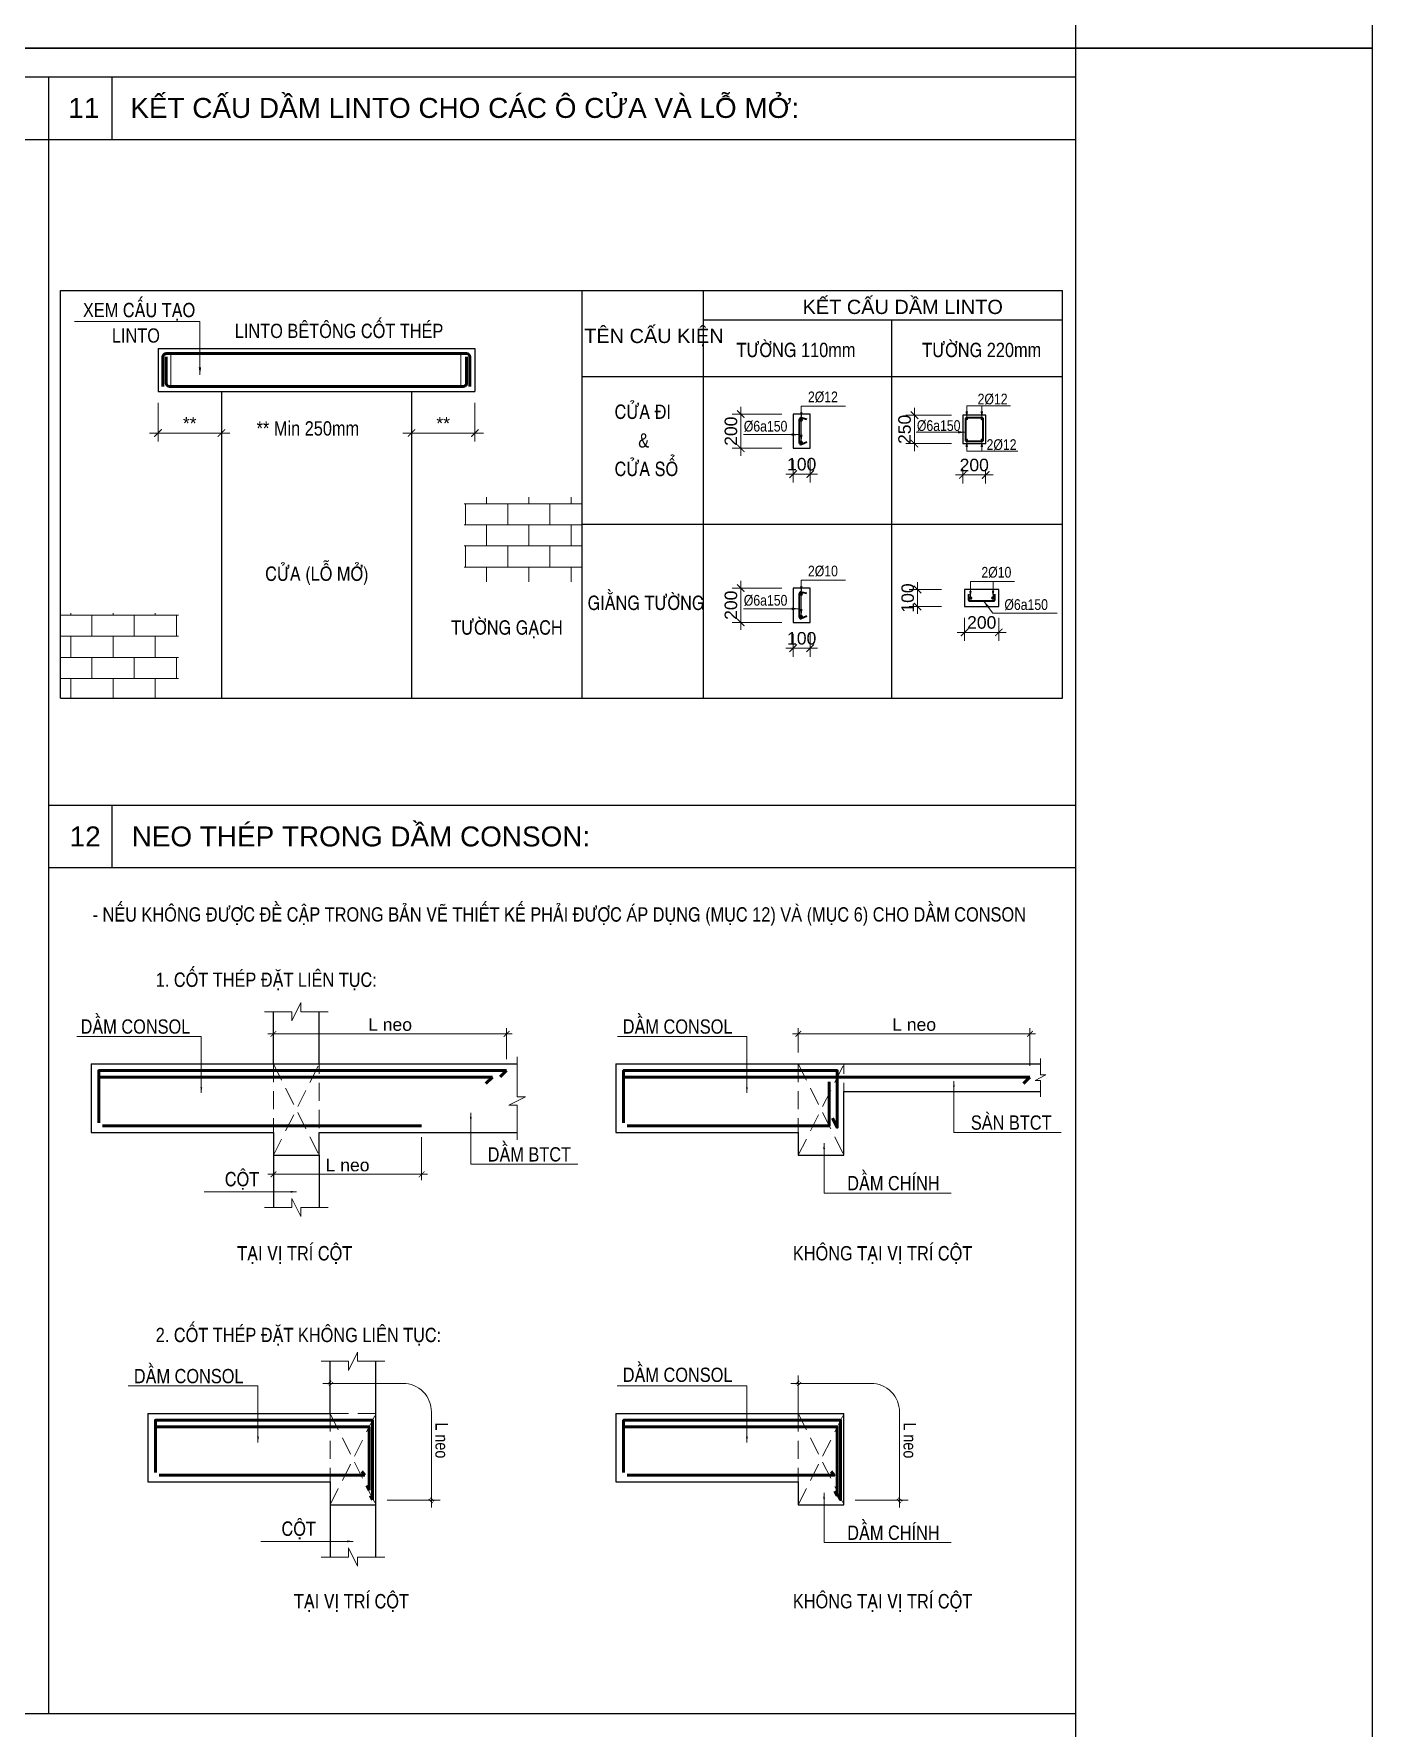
# Model space of a CAD drawing. Header units: millimetres. Extents: x 0 to 84000, y -29700 to 363007.
# Drawn here: x 18533 to 42000, y 267550 to 297250 of the extents above; entities that cross this region are included whole.
import ezdxf

# ---------------------------------------------------------------- set-up
doc = ezdxf.new("R2010")
doc.units = ezdxf.units.MM
doc.linetypes.add('DASHED', pattern=[19.05, 12.7, -6.35])
for name, color, linetype, lineweight in [('S-Blur line', 252, 'Continuous', 9), ('S-Border', 7, 'Continuous', 25), ('S-Dashed', 2, 'DASHED', 9), ('S-Dims', 9, 'Continuous', 13), ('S-Hatch', 251, 'Continuous', 9), ('S-Note', 9, 'Continuous', 13), ('S-Rebar', 1, 'Continuous', 35), ('S-Steel', 6, 'Continuous', 50), ('S-Text', 3, 'Continuous', 25)]:
    doc.layers.add(name, color=color, linetype=linetype, lineweight=lineweight)
doc.styles.add('B-Helve Condense', font='VNI-HelveB.TTF')
doc.styles.add('R-Arial', font='arial.ttf')
doc.styles.add('R-Helve Condense', font='VHELVCN.TTF')
doc.styles.add('VNI-HELVE-CONDENSEN', font='VHELVCN.TTF')
doc.dimstyles.new('SC-25-100', dxfattribs={"dimtxt": 220, "dimasz": 100, "dimexe": 100, "dimexo": 200, "dimgap": 50, "dimtad": 1, "dimdec": 0, "dimlfac": 0.25, "dimzin": 0, "dimdsep": 46, "dimtxsty": 'R-Arial', "dimblk": 'ARCHTICK', "dimcen": 0.5, "dimdle": 100, "dimclrd": 256, "dimclre": 256, "dimclrt": 4, "dimadec": 0, "dimazin": 0, "dimtfac": 1, "dimtdec": 0, "dimtix": 1, "dimtmove": 0, "dimatfit": 3, "dimfxl": 1, "dimtolj": 1, "dimtzin": 0, "dimlwd": -1, "dimlwe": -1, "dimarcsym": 0})
doc.dimstyles.new('SC-DIM', dxfattribs={"dimscale": 0, "dimtxt": 2.2, "dimasz": 1.3, "dimexe": 1.5, "dimexo": 2, "dimgap": 0.6, "dimtad": 1, "dimdec": 0, "dimzin": 0, "dimdsep": 46, "dimtxsty": 'R-Arial', "dimblk": 'ARCHTICK', "dimcen": 0.5, "dimdle": 1.5, "dimclrd": 256, "dimclre": 256, "dimclrt": 3, "dimadec": 0, "dimazin": 0, "dimtfac": 1, "dimtdec": 0, "dimtix": 1, "dimtmove": 0, "dimatfit": 3, "dimfxl": 1, "dimtolj": 1, "dimtzin": 0, "dimlwd": -1, "dimlwe": -1, "dimarcsym": 0})

# ---------------------------------------------------------------- blocks, each defined once
blk = doc.blocks.new('*X522')
at = {"color": 0}
for p, q in [((29008, 24400), (31241, 24400)), ((29200, 24400), (29200, 24434)), ((29600, 24000), (29600, 24400)), ((30000, 24400), (30000, 24434)), ((30400, 24000), (30400, 24400)), ((30800, 24400), (30800, 24434)), ((31200, 24000), (31200, 24400)), ((29008, 24000), (31241, 24000)), ((29200, 23600), (29200, 24000)), ((30000, 23600), (30000, 24000)), ((30800, 23600), (30800, 24000)), ((29008, 23600), (31241, 23600)), ((29600, 23200), (29600, 23600)), ((30400, 23200), (30400, 23600)), ((31200, 23200), (31200, 23600)), ((29008, 23200), (31241, 23200)), ((29200, 22829), (29200, 23200)), ((30000, 22829), (30000, 23200)), ((30800, 22829), (30800, 23200))]:
    blk.add_line(p, q, dxfattribs=at)
blk = doc.blocks.new('_ArchTick')
at = {"color": 0, "linetype": 'ByBlock', "const_width": 0.15}
blk.add_lwpolyline([(-0.5, -0.5), (0.5, 0.5)], dxfattribs=at)
blk = doc.blocks.new('*D579')
at = {"layer": 'Defpoints', "color": 0, "transparency": 16777216}
for p in [(25155, 290981), (26266, 290981), (26266, 290253)]:
    blk.add_point(p, dxfattribs=at)
at = {"layer": 'S-Dims', "transparency": 16777216}
for p, q in [((25155, 290781), (25155, 290103)), ((26266, 290781), (26266, 290103)), ((25005, 290253), (26416, 290253))]:
    blk.add_line(p, q, dxfattribs=at)
at = {"layer": 'S-Dims', "transparency": 16777216, "xscale": 130.0000008572267, "yscale": 130.0000008572267, "zscale": 130.0000008572267, "rotation": 180}
blk.add_blockref('_ArchTick', (25155, 290253), dxfattribs=at)
at = {"layer": 'S-Dims', "transparency": 16777216, "xscale": 130.0000008572267, "yscale": 130.0000008572267, "zscale": 130.0000008572267}
blk.add_blockref('_ArchTick', (26266, 290253), dxfattribs=at)
at = {"layer": 'S-Dims', "color": 3, "transparency": 16777216, "insert": (25710, 290423), "char_height": 220, "attachment_point": 5, "style": 'R-Arial'}
blk.add_mtext('\\A1;**', dxfattribs=at)
blk = doc.blocks.new('*X523')
at = {"color": 0}
for p, q in [((36800, 25600), (36800, 25727)), ((37600, 25600), (37600, 25727)), ((38400, 25600), (38400, 25727)), ((36375, 25600), (38609, 25600)), ((36400, 25200), (36400, 25600)), ((37200, 25200), (37200, 25600)), ((38000, 25200), (38000, 25600)), ((36375, 25200), (38609, 25200)), ((36800, 24800), (36800, 25200)), ((37600, 24800), (37600, 25200)), ((38400, 24800), (38400, 25200)), ((36375, 24800), (38609, 24800)), ((36400, 24400), (36400, 24800)), ((37200, 24400), (37200, 24800)), ((38000, 24400), (38000, 24800)), ((36375, 24400), (38609, 24400)), ((36800, 24121), (36800, 24400)), ((37600, 24121), (37600, 24400)), ((38400, 24121), (38400, 24400))]:
    blk.add_line(p, q, dxfattribs=at)
blk = doc.blocks.new('*D580')
at = {"layer": 'Defpoints', "color": 0, "transparency": 16777216}
for p in [(20710, 290981), (21822, 290981), (20710, 290253)]:
    blk.add_point(p, dxfattribs=at)
at = {"layer": 'S-Dims', "transparency": 16777216}
for p, q in [((20710, 290781), (20710, 290103)), ((21822, 290781), (21822, 290103)), ((21972, 290253), (20560, 290253))]:
    blk.add_line(p, q, dxfattribs=at)
at = {"layer": 'S-Dims', "transparency": 16777216, "xscale": 130.0000008572267, "yscale": 130.0000008572267, "zscale": 130.0000008572267, "rotation": 180}
blk.add_blockref('_ArchTick', (20710, 290253), dxfattribs=at)
at = {"layer": 'S-Dims', "transparency": 16777216, "xscale": 130.0000008572267, "yscale": 130.0000008572267, "zscale": 130.0000008572267}
blk.add_blockref('_ArchTick', (21822, 290253), dxfattribs=at)
at = {"layer": 'S-Dims', "color": 3, "transparency": 16777216, "insert": (21266, 290423), "char_height": 220, "attachment_point": 5, "style": 'R-Arial'}
blk.add_mtext('\\A1;**', dxfattribs=at)
blk = doc.blocks.new('*D581')
at = {"layer": 'Defpoints', "color": 0, "transparency": 16777216}
for p in [(31847, 289985), (32147, 289985), (32147, 289533)]:
    blk.add_point(p, dxfattribs=at)
at = {"layer": 'S-Dims', "transparency": 16777216}
for p, q in [((31847, 289785), (31847, 289383)), ((32147, 289785), (32147, 289383)), ((31847, 289533), (31717, 289533)), ((31847, 289533), (32147, 289533)), ((32147, 289533), (32277, 289533))]:
    blk.add_line(p, q, dxfattribs=at)
at = {"layer": 'S-Dims', "transparency": 16777216, "xscale": 130.0000008572267, "yscale": 130.0000008572267, "zscale": 130.0000008572267}
blk.add_blockref('_ArchTick', (31847, 289533), dxfattribs=at)
at = {"layer": 'S-Dims', "transparency": 16777216, "xscale": 130.0000008572267, "yscale": 130.0000008572267, "zscale": 130.0000008572267, "rotation": 180}
blk.add_blockref('_ArchTick', (32147, 289533), dxfattribs=at)
at = {"layer": 'S-Dims', "color": 3, "transparency": 16777216, "insert": (31997, 289705), "char_height": 220, "attachment_point": 5, "style": 'R-Arial'}
blk.add_mtext('\\A1;100', dxfattribs=at)
blk = doc.blocks.new('*D582')
at = {"layer": 'Defpoints', "color": 0, "transparency": 16777216}
for p in [(30929, 290585), (31847, 290585), (31847, 289985)]:
    blk.add_point(p, dxfattribs=at)
at = {"layer": 'S-Dims', "transparency": 16777216}
for p, q in [((31647, 290585), (30779, 290585)), ((30929, 290585), (30929, 290715)), ((30929, 289985), (30929, 290585)), ((31647, 289985), (30779, 289985)), ((30929, 289985), (30929, 289855))]:
    blk.add_line(p, q, dxfattribs=at)
at = {"layer": 'S-Dims', "transparency": 16777216, "xscale": 130.0000008572267, "yscale": 130.0000008572267, "zscale": 130.0000008572267}
for p, rotation in [((30929, 290585), 270), ((30929, 289985), 90)]:
    blk.add_blockref('_ArchTick', p, dxfattribs=dict(at, rotation=rotation))
at = {"layer": 'S-Dims', "color": 3, "transparency": 16777216, "insert": (30757, 290285), "char_height": 220, "attachment_point": 5, "rotation": 90, "style": 'R-Arial'}
blk.add_mtext('\\A1;200', dxfattribs=at)
blk = doc.blocks.new('*D583')
at = {"layer": 'Defpoints', "color": 0, "transparency": 16777216}
for p in [(34854, 287211), (35454, 287211), (35454, 286759)]:
    blk.add_point(p, dxfattribs=at)
at = {"layer": 'S-Dims', "transparency": 16777216}
for p, q in [((34854, 287011), (34854, 286609)), ((35454, 287011), (35454, 286609)), ((34854, 286759), (34724, 286759)), ((34854, 286759), (35454, 286759)), ((35454, 286759), (35584, 286759))]:
    blk.add_line(p, q, dxfattribs=at)
at = {"layer": 'S-Dims', "transparency": 16777216, "xscale": 130.0000008572267, "yscale": 130.0000008572267, "zscale": 130.0000008572267}
blk.add_blockref('_ArchTick', (34854, 286759), dxfattribs=at)
at = {"layer": 'S-Dims', "transparency": 16777216, "xscale": 130.0000008572267, "yscale": 130.0000008572267, "zscale": 130.0000008572267, "rotation": 180}
blk.add_blockref('_ArchTick', (35454, 286759), dxfattribs=at)
at = {"layer": 'S-Dims', "color": 3, "transparency": 16777216, "insert": (35154, 286931), "char_height": 220, "attachment_point": 5, "style": 'R-Arial'}
blk.add_mtext('\\A1;200', dxfattribs=at)
blk = doc.blocks.new('*D584')
at = {"layer": 'Defpoints', "color": 0, "transparency": 16777216}
for p in [(34029, 287511), (34649, 287511), (34649, 287211)]:
    blk.add_point(p, dxfattribs=at)
at = {"layer": 'S-Dims', "transparency": 16777216}
for p, q in [((34449, 287511), (33879, 287511)), ((34029, 287511), (34029, 287641)), ((34029, 287211), (34029, 287511)), ((34449, 287211), (33879, 287211)), ((34029, 287211), (34029, 287081))]:
    blk.add_line(p, q, dxfattribs=at)
at = {"layer": 'S-Dims', "transparency": 16777216, "xscale": 130.0000008572267, "yscale": 130.0000008572267, "zscale": 130.0000008572267}
for p, rotation in [((34029, 287511), 270), ((34029, 287211), 90)]:
    blk.add_blockref('_ArchTick', p, dxfattribs=dict(at, rotation=rotation))
at = {"layer": 'S-Dims', "color": 3, "transparency": 16777216, "insert": (33857, 287361), "char_height": 220, "attachment_point": 5, "rotation": 90, "style": 'R-Arial'}
blk.add_mtext('\\A1;100', dxfattribs=at)
blk = doc.blocks.new('*D585')
at = {"layer": 'Defpoints', "color": 0, "transparency": 16777216}
for p in [(31847, 286934), (32147, 286934), (32147, 286481)]:
    blk.add_point(p, dxfattribs=at)
at = {"layer": 'S-Dims', "transparency": 16777216}
for p, q in [((31847, 286734), (31847, 286331)), ((32147, 286734), (32147, 286331)), ((31847, 286481), (31717, 286481)), ((31847, 286481), (32147, 286481)), ((32147, 286481), (32277, 286481))]:
    blk.add_line(p, q, dxfattribs=at)
at = {"layer": 'S-Dims', "transparency": 16777216, "xscale": 130.0000008572267, "yscale": 130.0000008572267, "zscale": 130.0000008572267}
blk.add_blockref('_ArchTick', (31847, 286481), dxfattribs=at)
at = {"layer": 'S-Dims', "transparency": 16777216, "xscale": 130.0000008572267, "yscale": 130.0000008572267, "zscale": 130.0000008572267, "rotation": 180}
blk.add_blockref('_ArchTick', (32147, 286481), dxfattribs=at)
at = {"layer": 'S-Dims', "color": 3, "transparency": 16777216, "insert": (31997, 286653), "char_height": 220, "attachment_point": 5, "style": 'R-Arial'}
blk.add_mtext('\\A1;100', dxfattribs=at)
blk = doc.blocks.new('*D586')
at = {"layer": 'Defpoints', "color": 0, "transparency": 16777216}
for p in [(30929, 287534), (31847, 287534), (31847, 286934)]:
    blk.add_point(p, dxfattribs=at)
at = {"layer": 'S-Dims', "transparency": 16777216}
for p, q in [((31647, 287534), (30779, 287534)), ((30929, 287534), (30929, 287664)), ((30929, 286934), (30929, 287534)), ((31647, 286934), (30779, 286934)), ((30929, 286934), (30929, 286804))]:
    blk.add_line(p, q, dxfattribs=at)
at = {"layer": 'S-Dims', "transparency": 16777216, "xscale": 130.0000008572267, "yscale": 130.0000008572267, "zscale": 130.0000008572267}
for p, rotation in [((30929, 287534), 270), ((30929, 286934), 90)]:
    blk.add_blockref('_ArchTick', p, dxfattribs=dict(at, rotation=rotation))
at = {"layer": 'S-Dims', "color": 3, "transparency": 16777216, "insert": (30757, 287234), "char_height": 220, "attachment_point": 5, "rotation": 90, "style": 'R-Arial'}
blk.add_mtext('\\A1;200', dxfattribs=at)
blk = doc.blocks.new('*D591')
at = {"layer": 'Defpoints', "color": 0, "transparency": 16777216}
for p in [(34823, 289820), (35223, 289820), (35223, 289518)]:
    blk.add_point(p, dxfattribs=at)
at = {"layer": 'S-Dims', "transparency": 16777216}
for p, q in [((34823, 289620), (34823, 289368)), ((35223, 289620), (35223, 289368)), ((34823, 289518), (34693, 289518)), ((34823, 289518), (35223, 289518)), ((35223, 289518), (35353, 289518))]:
    blk.add_line(p, q, dxfattribs=at)
at = {"layer": 'S-Dims', "transparency": 16777216, "xscale": 130.0000008572267, "yscale": 130.0000008572267, "zscale": 130.0000008572267}
blk.add_blockref('_ArchTick', (34823, 289518), dxfattribs=at)
at = {"layer": 'S-Dims', "transparency": 16777216, "xscale": 130.0000008572267, "yscale": 130.0000008572267, "zscale": 130.0000008572267, "rotation": 180}
blk.add_blockref('_ArchTick', (35223, 289518), dxfattribs=at)
at = {"layer": 'S-Dims', "color": 3, "transparency": 16777216, "insert": (35023, 289691), "char_height": 220, "attachment_point": 5, "style": 'R-Arial'}
blk.add_mtext('\\A1;200', dxfattribs=at)
blk = doc.blocks.new('*D592')
at = {"layer": 'Defpoints', "color": 0, "transparency": 16777216}
for p in [(33975, 290567), (34823, 290567), (34823, 290067)]:
    blk.add_point(p, dxfattribs=at)
at = {"layer": 'S-Dims', "transparency": 16777216}
for p, q in [((34623, 290567), (33825, 290567)), ((33975, 290567), (33975, 290697)), ((33975, 290067), (33975, 290567)), ((34623, 290067), (33825, 290067)), ((33975, 290067), (33975, 289937))]:
    blk.add_line(p, q, dxfattribs=at)
at = {"layer": 'S-Dims', "transparency": 16777216, "xscale": 130.0000008572267, "yscale": 130.0000008572267, "zscale": 130.0000008572267}
for p, rotation in [((33975, 290567), 270), ((33975, 290067), 90)]:
    blk.add_blockref('_ArchTick', p, dxfattribs=dict(at, rotation=rotation))
at = {"layer": 'S-Dims', "color": 3, "transparency": 16777216, "insert": (33802, 290317), "char_height": 220, "attachment_point": 5, "rotation": 90, "style": 'R-Arial'}
blk.add_mtext('\\A1;250', dxfattribs=at)
blk = doc.blocks.new('*D593')
at = {"layer": 'Defpoints', "color": 0, "ltscale": 100, "transparency": 16777216}
for p in [(36000, 279720), (31937, 279193), (36000, 278959)]:
    blk.add_point(p, dxfattribs=at)
at = {"layer": 'S-Dims', "ltscale": 100, "transparency": 16777216}
for p, q in [((31937, 279393), (31937, 279820)), ((36000, 279159), (36000, 279820)), ((31837, 279720), (36100, 279720))]:
    blk.add_line(p, q, dxfattribs=at)
at = {"layer": 'S-Dims', "ltscale": 100, "transparency": 16777216, "xscale": 100, "yscale": 100, "zscale": 100, "rotation": 180}
blk.add_blockref('_ArchTick', (31937, 279720), dxfattribs=at)
at = {"layer": 'S-Dims', "ltscale": 100, "transparency": 16777216, "xscale": 100, "yscale": 100, "zscale": 100}
blk.add_blockref('_ArchTick', (36000, 279720), dxfattribs=at)
at = {"layer": 'S-Dims', "color": 4, "ltscale": 100, "transparency": 16777216, "insert": (33969, 279882), "char_height": 220, "attachment_point": 5, "style": 'R-Arial'}
blk.add_mtext('\\A1;L neo', dxfattribs=at)
blk = doc.blocks.new('*D594')
at = {"layer": 'Defpoints', "color": 0, "ltscale": 100, "transparency": 16777216}
for p in [(26822, 279720), (22735, 279193), (26822, 279076)]:
    blk.add_point(p, dxfattribs=at)
at = {"layer": 'S-Dims', "ltscale": 100, "transparency": 16777216}
for p, q in [((22735, 279393), (22735, 279820)), ((26822, 279276), (26822, 279820)), ((22635, 279720), (26922, 279720))]:
    blk.add_line(p, q, dxfattribs=at)
at = {"layer": 'S-Dims', "ltscale": 100, "transparency": 16777216, "xscale": 100, "yscale": 100, "zscale": 100, "rotation": 180}
blk.add_blockref('_ArchTick', (22735, 279720), dxfattribs=at)
at = {"layer": 'S-Dims', "ltscale": 100, "transparency": 16777216, "xscale": 100, "yscale": 100, "zscale": 100}
blk.add_blockref('_ArchTick', (26822, 279720), dxfattribs=at)
at = {"layer": 'S-Dims', "color": 4, "ltscale": 100, "transparency": 16777216, "insert": (24779, 279882), "char_height": 220, "attachment_point": 5, "style": 'R-Arial'}
blk.add_mtext('\\A1;L neo', dxfattribs=at)
blk = doc.blocks.new('*D595')
at = {"layer": 'Defpoints', "color": 0, "ltscale": 100, "transparency": 16777216}
for p in [(22735, 277993), (25333, 278110), (25333, 277258)]:
    blk.add_point(p, dxfattribs=at)
at = {"layer": 'S-Dims', "ltscale": 100, "transparency": 16777216}
for p, q in [((22735, 277793), (22735, 277158)), ((25333, 277910), (25333, 277158)), ((22635, 277258), (25433, 277258))]:
    blk.add_line(p, q, dxfattribs=at)
at = {"layer": 'S-Dims', "ltscale": 100, "transparency": 16777216, "xscale": 100, "yscale": 100, "zscale": 100, "rotation": 180}
blk.add_blockref('_ArchTick', (22735, 277258), dxfattribs=at)
at = {"layer": 'S-Dims', "ltscale": 100, "transparency": 16777216, "xscale": 100, "yscale": 100, "zscale": 100}
blk.add_blockref('_ArchTick', (25333, 277258), dxfattribs=at)
at = {"layer": 'S-Dims', "color": 4, "ltscale": 100, "transparency": 16777216, "insert": (24034, 277419), "char_height": 220, "attachment_point": 5, "style": 'R-Arial'}
blk.add_mtext('\\A1;L neo', dxfattribs=at)
blk = doc.blocks.new('TICK ST')
at = {"layer": 'S-Dims', "ltscale": 1000}
for p, q in [((1, 0), (-1, 0)), ((-0.34, -0.12), (0.12, 0.34)), ((-0.12, -0.34), (0.34, 0.12))]:
    blk.add_line(p, q, dxfattribs=at)

msp = doc.modelspace()

# ---------------------------------------------------------------- linework, layer by layer
at = {"layer": 'Defpoints'}
msp.add_lwpolyline([(36800, 356400), (36800, 237600)], dxfattribs=at)
for points in [[(42000, 326700), (42000, 297000), (0, 297000), (0, 326700)], [(42000, 297000), (42000, 267300), (0, 267300), (0, 297000)]]:
    msp.add_lwpolyline(points, close=True, dxfattribs=at)
at = {"layer": 'S-Blur line'}
for p, q in [((20936.4, 291067.4), (20936.4, 291646.1)), ((26018.1, 291067.4), (26018.1, 291646.1))]:
    msp.add_line(p, q, dxfattribs=at)
at = {"layer": 'S-Blur line', "ltscale": 100}
for points in [[(22574.9, 280109.4), (23054.9, 280109.4), (23054.9, 279949.4), (23214.9, 280269.4), (23214.9, 280109.4), (23694.9, 280109.4)], [(27007.5, 279315.7), (27007.5, 278614.9), (27152.6, 278614.9), (26862.4, 278469.8), (27007.5, 278469.8), (27007.5, 277861.4)], [(36185, 278616.6), (36185, 278904.6), (36089, 278904.6), (36281, 279000.6), (36185, 279000.6), (36185, 279288.6)], [(22574.9, 276675.9), (23054.9, 276675.9), (23054.9, 276835.9), (23214.9, 276515.9), (23214.9, 276675.9), (23694.9, 276675.9)], [(23569.3, 273981.5), (24049.3, 273981.5), (24049.3, 273821.5), (24209.3, 274141.5), (24209.3, 273981.5), (24689.3, 273981.5)], [(23569.3, 270548), (24049.3, 270548), (24049.3, 270708), (24209.3, 270388), (24209.3, 270548), (24689.3, 270548)]]:
    msp.add_lwpolyline(points, dxfattribs=at)
at = {"layer": 'S-Border', "linetype": 'ByBlock', "ltscale": 0.2}
for p, q in [((19898, 296500), (19898, 295400)), ((19898, 283729.3), (19898, 282629.3))]:
    msp.add_line(p, q, dxfattribs=at)
at = {"layer": 'S-Border'}
for p, q in [((19002.7, 285605.9), (19002.7, 292752.8)), ((19002.7, 292752.8), (28146.8, 292752.8)), ((28146.8, 292752.8), (36568.2, 292752.8)), ((28146.8, 285605.9), (28146.8, 292752.8)), ((30277.1, 285605.9), (30277.1, 292752.8)), ((36568.2, 285605.9), (36568.2, 292752.8)), ((30277.1, 292237.7), (36568.2, 292237.7)), ((33575.9, 285605.9), (33575.9, 292237.7)), ((20710.5, 291732.9), (26266, 291732.9)), ((20710.5, 291732.9), (20710.5, 290980.6)), ((26266, 291732.9), (26266, 290980.6)), ((28146.8, 291243.3), (36568.2, 291243.3)), ((20710.5, 290980.6), (26266, 290980.6)), ((21821.6, 290980.6), (21821.6, 285605.9)), ((25154.9, 290980.6), (25154.9, 285605.9)), ((28146.8, 288657.9), (36568.2, 288657.9)), ((19002.7, 285605.9), (28146.8, 285605.9))]:
    msp.add_line(p, q, dxfattribs=at)
at = {"layer": 'S-Border', "ltscale": 300}
msp.add_line((36800, 282629.3), (18798, 282629.3), dxfattribs=at)
msp.add_lwpolyline([(1000, 296500), (36800, 296500), (36800, 267800), (1000, 267800)], close=True, dxfattribs=at)
at = {"layer": 'S-Border', "ltscale": 200}
msp.add_lwpolyline([(18798, 267800), (18798, 296500)], dxfattribs=at)
at = {"layer": 'S-Border', "ltscale": 300}
for points in [[(1000, 295400), (36800, 295400)], [(18798, 283729.3), (36800, 283729.3)]]:
    msp.add_lwpolyline(points, dxfattribs=at)
at = {"layer": 'S-Border'}
for points in [[(31847.5, 289985.5), (32147.5, 289985.5), (32147.5, 290585.5), (31847.5, 290585.5)], [(34823.4, 290067), (35223.4, 290067), (35223.4, 290567), (34823.4, 290567)], [(31847.5, 286933.6), (32147.5, 286933.6), (32147.5, 287533.6), (31847.5, 287533.6)], [(34854, 287211.2), (35454, 287211.2), (35454, 287511.2), (34854, 287511.2)]]:
    msp.add_lwpolyline(points, close=True, dxfattribs=at)
msp.add_lwpolyline([(28146.8, 285605.9), (36568.2, 285605.9)], dxfattribs=at)
at = {"layer": 'S-Border', "ltscale": 100}
for points in [[(22734.9, 279192.6), (22734.9, 280109.4)], [(23534.9, 279192.6), (23534.9, 280109.4)], [(19534.9, 279192.6), (27007.5, 279192.6)], [(19534.9, 279192.6), (19534.9, 277992.6), (22734.9, 277992.6), (22734.9, 277592.6), (23534.9, 277592.6), (23534.9, 277992.6)], [(28737.5, 279192.6), (36185, 279192.6)], [(28737.5, 279192.6), (28737.5, 277992.6), (31937.5, 277992.6), (31937.5, 277592.6), (32737.5, 277592.6), (32737.5, 278712.6), (36185, 278712.6)], [(23534.9, 277992.6), (27007.5, 277992.6)], [(22734.9, 277592.6), (22734.9, 276675.9)], [(23534.9, 277592.6), (23534.9, 276675.9)], [(23729.3, 273064.7), (23729.3, 273981.5)], [(24529.3, 270548), (24529.3, 273981.5)], [(20529.3, 273064.7), (23729.3, 273064.7)], [(20529.3, 273064.7), (20529.3, 271864.7), (23729.3, 271864.7), (23729.3, 271464.7), (24529.3, 271464.7), (24529.3, 271864.7)], [(28737.5, 273064.7), (32737.5, 273064.7)], [(28737.5, 273064.7), (28737.5, 271864.7), (31937.5, 271864.7), (31937.5, 271464.7), (32737.5, 271464.7), (32737.5, 273064.7)], [(23729.3, 271464.7), (23729.3, 270548)]]:
    msp.add_lwpolyline(points, dxfattribs=at)
at = {"layer": 'S-Dashed', "ltscale": 25}
for points in [[(22734.9, 277592.6), (23534.9, 277592.6), (23534.9, 279192.6), (22734.9, 279192.6)], [(31937.5, 277592.6), (32737.5, 277592.6), (32737.5, 279192.6), (31937.5, 279192.6)], [(23729.3, 271464.7), (24529.3, 271464.7), (24529.3, 273064.7), (23729.3, 273064.7)], [(31937.5, 271464.7), (32737.5, 271464.7), (32737.5, 273064.7), (31937.5, 273064.7)]]:
    msp.add_lwpolyline(points, close=True, dxfattribs=at)
for points in [[(22734.9, 277592.6), (23534.9, 279192.6)], [(22734.9, 279192.6), (23534.9, 277592.6)], [(31937.5, 277592.6), (32737.5, 279192.6)], [(31937.5, 279192.6), (32737.5, 277592.6)], [(23729.3, 271464.7), (24529.3, 273064.7)], [(23729.3, 273064.7), (24529.3, 271464.7)], [(31937.5, 271464.7), (32737.5, 273064.7)], [(31937.5, 273064.7), (32737.5, 271464.7)]]:
    msp.add_lwpolyline(points, dxfattribs=at)
at = {"layer": 'S-Dims', "ltscale": 100}
for p, q in [((23729.3, 273264.7), (23729.3, 273742.4)), ((24729.3, 271545.5), (25655, 271545.5)), ((32937.5, 271545.5), (33863.1, 271545.5))]:
    msp.add_line(p, q, dxfattribs=at)
for points in [[(23729.3, 273592.4), (25005, 273592.4, -0.4142136), (25505, 273092.4), (25505, 271545.5)], [(31937.5, 273592.4), (33213.1, 273592.4, -0.4142136), (33713.1, 273092.4), (33713.1, 271545.5)]]:
    msp.add_lwpolyline(points, format="xyb", dxfattribs=at)
msp.add_lwpolyline([(31937.5, 273064.7), (31937.5, 273730.8)], dxfattribs=at)
at = {"layer": 'S-Rebar'}
for points in [[(32088.7, 290489.8), (31983.7, 290518, 0.4142136), (31953.7, 290488), (31953.7, 290083, 0.4142136), (31983.7, 290053), (32088.7, 290099.6)], [(32088.7, 287437.8), (31983.7, 287466.1, 0.4142136), (31953.7, 287436.1), (31953.7, 287031.1, 0.4142136), (31983.7, 287001.1), (32088.7, 287047.7)], [(34921.5, 287429.5), (34921.5, 287339.2, 0.4142136), (34951.5, 287309.2), (35356.5, 287309.2, 0.4142136), (35386.5, 287339.2), (35386.5, 287429.5)]]:
    msp.add_lwpolyline(points, format="xyb", dxfattribs=at)
msp.add_lwpolyline([(34888.4, 290112), (35158.4, 290112, 0.4142136), (35178.4, 290132), (35178.4, 290502, 0.4142136), (35158.4, 290522), (34888.4, 290522, 0.4142136), (34868.4, 290502), (34868.4, 290132, 0.4142136)], format="xyb", close=True, dxfattribs=at)
at = {"layer": 'S-Steel'}
for p, q in [((20797.3, 291588.2), (20797.3, 291067.4)), ((20855.2, 291646.1), (26121.4, 291646.1)), ((20855.2, 291588.2), (20855.2, 291125.3)), ((26121.4, 291588.2), (26121.4, 291125.3)), ((26179.2, 291588.2), (26179.2, 291067.4)), ((20913, 291067.4), (26063.5, 291067.4))]:
    msp.add_line(p, q, dxfattribs=at)
at = {"layer": 'S-Steel', "ltscale": 250, "const_width": 30}
for points in [[(31972.9, 290480.7, 1), (32002.9, 290480.7, 1)], [(31972.9, 290090.3, -1), (32002.9, 290090.3, -1)], [(31972.9, 287428.8, 1), (32002.9, 287428.8, 1)], [(34944.4, 287360.3, 1), (34974.4, 287360.3, 1)], [(35363.6, 287360.3, -1), (35333.6, 287360.3, -1)], [(31972.9, 287038.3, -1), (32002.9, 287038.3, -1)]]:
    msp.add_lwpolyline(points, format="xyb", close=True, dxfattribs=at)
at = {"layer": 'S-Steel', "ltscale": 100, "const_width": 20}
for points in [[(34882.6, 290497.9, 1), (34902.6, 290497.9, 1)], [(35164.2, 290497.9, -1), (35144.2, 290497.9, -1)], [(34882.6, 290136, 1), (34902.6, 290136, 1)], [(35164.2, 290136, -1), (35144.2, 290136, -1)]]:
    msp.add_lwpolyline(points, format="xyb", close=True, dxfattribs=at)
at = {"layer": 'S-Steel', "ltscale": 100}
for points in [[(19670.6, 278161.2), (19670.6, 279075.6), (26822.4, 279075.6)], [(19670.6, 278958.6), (26576.1, 278958.6)], [(26576.1, 278958.6), (26460.6, 278848.8)], [(26822.4, 279075.6), (26706.9, 278965.8)], [(28873.2, 278161.2), (28873.2, 279075.6), (32620.5, 279075.6), (32620.5, 278080), (32540, 278240)], [(28873.2, 278958.6), (36000.5, 278958.6)], [(36000.5, 278958.6), (35885, 278848.8)], [(28938.7, 278109.6), (32476.8, 278109.6), (32476.8, 278876.8)], [(19736.1, 278109.6), (25332.9, 278109.6)], [(20665.1, 272033.3), (20665.1, 272947.7), (24470.8, 272947.7), (24470.8, 271549.2)], [(28873.2, 272033.3), (28873.2, 272947.7), (32679, 272947.7), (32679, 271552.5), (32640, 271627.3)], [(20665.1, 272830.7), (24412.3, 272830.7), (24412.3, 271719.3)], [(28873.2, 272830.7), (32621.8, 272830.7), (32621.8, 271629.8), (32581, 271701.3)], [(20730.5, 271981.7), (24337.6, 271981.7)], [(24337.6, 271981.7), (24285.2, 272046.5)], [(24371.7, 271801.1), (24412.3, 271719.3)], [(28938.7, 271981.7), (32565.2, 271981.7), (32515.1, 272048.1)], [(24436.7, 271625.1), (24470.8, 271549.2)]]:
    msp.add_lwpolyline(points, dxfattribs=at)
at = {"layer": 'S-Steel'}
for centre, start, end in [((20855.2, 291588.2), 90, 180), ((26121.4, 291588.2), 0, 90), ((20913, 291125.3), 180, 270), ((26063.5, 291125.3), 270, 0)]:
    msp.add_arc(centre, 57.9, start, end, dxfattribs=at)

# ---------------------------------------------------------------- block references
at = {"layer": 'S-Dims', "ltscale": 100, "xscale": 130, "yscale": 130, "zscale": 130}
for p, rotation in [((23729.3, 273592.4), 180), ((31937.5, 273592.4), 180), ((25505, 271545.5), 270), ((33713.1, 271545.5), 270)]:
    msp.add_blockref('TICK ST', p, dxfattribs=dict(at, rotation=rotation))
at = {"layer": 'S-Hatch', "xscale": 0.9259259255486539, "yscale": 0.9259259255486539, "zscale": 0.9259259255486539}
for name, p in [('*X523', (-7602.2, 265310.1)), ('*X522', (-7856.2, 264468.3))]:
    msp.add_blockref(name, p, dxfattribs=at)

# ---------------------------------------------------------------- texts
at = {"layer": 'S-Dims', "color": 3, "ltscale": 100, "char_height": 220, "attachment_point": 5, "rotation": 270, "style": 'R-Helve Condense'}
for insert in [(25683.4, 272594.4), (33891.5, 272594.4)]:
    msp.add_mtext('\\A1;L neo', dxfattribs=dict(at, insert=insert))
at = {"layer": 'S-Text'}
for s, height, style, p in [('11    KEÁT CAÁU DAÀM LINTO CHO CAÙC OÂ CÖÛA VAØ LOÃ MÔÛ:', 350, 'B-Helve Condense', (19137.5, 295777)), ('XEM CAÁU TAÏO', 250, 'VNI-HELVE-CONDENSEN', (19393.4, 292284.4)), ('KEÁT CAÁU DAÀM LINTO', 250, 'B-Helve Condense', (32012.8, 292339.2)), ('LINTO BEÂTOÂNG COÁT THEÙP', 250, 'VNI-HELVE-CONDENSEN', (22056.3, 291918.5)), ('LINTO', 250, 'VNI-HELVE-CONDENSEN', (19900.6, 291837.6)), ('TEÂN CAÁU KIEÄN', 250, 'B-Helve Condense', (28184, 291830.4)), ('TÖÔØNG 110mm', 250, 'VNI-HELVE-CONDENSEN', (30854.5, 291584.8)), ('TÖÔØNG 220mm', 250, 'VNI-HELVE-CONDENSEN', (34111.7, 291584.8)), ('CÖÛA ÑI', 250, 'VNI-HELVE-CONDENSEN', (28715.8, 290501.6)), ('2Þ12', 187.5, 'R-Helve Condense', (32106.8, 290792.6)), ('2Þ12', 187.5, 'R-Helve Condense', (35082.2, 290755.4)), ('** Min 250mm', 250, 'VNI-HELVE-CONDENSEN', (22438.9, 290209.4)), ('Þ6a150', 187.5, 'R-Helve Condense', (30982, 290278.8)), ('Þ6a150', 187.5, 'R-Helve Condense', (34017.1, 290289.8)), ('&', 250, 'VNI-HELVE-CONDENSEN', (29130.8, 289998.6)), ('CÖÛA SOÅ', 250, 'VNI-HELVE-CONDENSEN', (28715.8, 289499.6)), ('2Þ12', 187.5, 'R-Helve Condense', (35239, 289955.9)), ('CÖÛA (LOÃ MÔÛ)', 250, 'VNI-HELVE-CONDENSEN', (22589.2, 287662.6)), ('2Þ10', 187.5, 'R-Helve Condense', (32106.8, 287740.7)), ('2Þ10', 187.5, 'R-Helve Condense', (35148.4, 287718.3)), ('GIAÈNG TÖÔØNG', 250, 'VNI-HELVE-CONDENSEN', (28242.1, 287152)), ('Þ6a150', 187.5, 'R-Helve Condense', (30982, 287226.9)), ('Þ6a150', 187.5, 'R-Helve Condense', (35551.4, 287151.9)), ('TÖÔØNG GAÏCH', 250, 'VNI-HELVE-CONDENSEN', (25851.3, 286719.3)), ('12    NEO THEÙP TRONG DAÀM CONSON:', 350, 'B-Helve Condense', (19160.9, 283006.3)), ('- NEÁU KHOÂNG ÑÖÔÏC ÑEÀ CAÄP TRONG BAÛN VEÕ THIEÁT KEÁ PHAÛI ÑÖÔÏC AÙP DUÏNG (MUÏC 12) VAØ (MUÏC 6) CHO DAÀM CONSON', 250, 'VNI-HELVE-CONDENSEN', (19563.3, 281689.3)), ('1. COÁT THEÙP ÑAËT LIEÂN TUÏC:', 250, 'VNI-HELVE-CONDENSEN', (20669.9, 280544.9)), ('DAÀM CONSOL', 250, 'VNI-HELVE-CONDENSEN', (19353.4, 279723.9)), ('DAÀM CONSOL', 250, 'VNI-HELVE-CONDENSEN', (28860.4, 279723.9)), ('SAØN BTCT', 250, 'VNI-HELVE-CONDENSEN', (34963.5, 278040.3)), ('DAÀM BTCT', 250, 'VNI-HELVE-CONDENSEN', (26491.6, 277482.7)), ('COÄT', 250, 'VNI-HELVE-CONDENSEN', (21881.4, 277049.6)), ('DAÀM CHÍNH', 250, 'VNI-HELVE-CONDENSEN', (32796.3, 276978)), ('TAÏI VÒ TRÍ COÄT', 250, 'VNI-HELVE-CONDENSEN', (22098.9, 275749.5)), ('KHOÂNG TAÏI VÒ TRÍ COÄT', 250, 'VNI-HELVE-CONDENSEN', (31842, 275749.5)), ('2. COÁT THEÙP ÑAËT KHOÂNG LIEÂN TUÏC:', 250, 'VNI-HELVE-CONDENSEN', (20669.9, 274317.2)), ('DAÀM CONSOL', 250, 'VNI-HELVE-CONDENSEN', (20286.8, 273596)), ('DAÀM CONSOL', 250, 'VNI-HELVE-CONDENSEN', (28860.4, 273618.7)), ('COÄT', 250, 'VNI-HELVE-CONDENSEN', (22875.8, 270921.7)), ('DAÀM CHÍNH', 250, 'VNI-HELVE-CONDENSEN', (32796.3, 270850.2)), ('TAÏI VÒ TRÍ COÄT', 250, 'VNI-HELVE-CONDENSEN', (23093.3, 269649.6)), ('KHOÂNG TAÏI VÒ TRÍ COÄT', 250, 'VNI-HELVE-CONDENSEN', (31842, 269649.6))]:
    msp.add_text(s, height=height, dxfattribs=dict(at, style=style)).set_placement(p)

# ---------------------------------------------------------------- dimensions: what is measured, and where the dimension line sits
at = {"layer": 'S-Dims'}
for base, p1, p2, angle, text, picture, middle in [((20710.5, 290252.6), (21821.6, 290980.6), (20710.5, 290980.6), 180, '**', '*D580', (21266, 290422.6)), ((30929.3, 290585.5), (31847.5, 289985.5), (31847.5, 290585.5), 90, '200', '*D582', (30757, 290285.5)), ((33974.8, 290567), (34823.4, 290067), (34823.4, 290567), 90, '250', '*D592', (33802.5, 290317)), ((30929.3, 287533.6), (31847.5, 286933.6), (31847.5, 287533.6), 90, '200', '*D586', (30757, 287233.6)), ((34029.2, 287511.2), (34648.5, 287211.2), (34648.5, 287511.2), 90, '100', '*D584', (33856.9, 287361.2))]:
    dim = msp.add_linear_dim(base=base, p1=p1, p2=p2, angle=angle, text=text, dimstyle='SC-DIM', override={"dimscale": 100.000001}, dxfattribs=at)
    dim.commit()
    dim.dimension.update_dxf_attribs({"geometry": picture, "text_midpoint": middle})
for base, p1, p2, text, picture, middle in [((26266, 290252.6), (25154.9, 290980.6), (26266, 290980.6), '**', '*D579', (25710.5, 290422.6)), ((32147.5, 289532.8), (31847.5, 289985.5), (32147.5, 289985.5), '100', '*D581', (31997.5, 289705.1)), ((35223.4, 289518.2), (34823.4, 289820), (35223.4, 289820), '200', '*D591', (35023.4, 289690.5)), ((35454, 286758.5), (34854, 287211.2), (35454, 287211.2), '200', '*D583', (35154, 286930.8)), ((32147.5, 286480.9), (31847.5, 286933.6), (32147.5, 286933.6), '100', '*D585', (31997.5, 286653.2))]:
    dim = msp.add_linear_dim(base=base, p1=p1, p2=p2, text=text, dimstyle='SC-DIM', override={"dimscale": 100.000001}, dxfattribs=at)
    dim.commit()
    dim.dimension.update_dxf_attribs({"geometry": picture, "text_midpoint": middle})
at = {"layer": 'S-Dims', "ltscale": 100}
for base, p1, p2, picture, middle in [((26822.4, 279720.3), (22734.9, 279192.6), (26822.4, 279075.6), '*D594', (24778.7, 279882.1)), ((36000.5, 279720.3), (31937.5, 279192.6), (36000.5, 278958.6), '*D593', (33969, 279882.1)), ((25332.9, 277257.5), (22734.9, 277992.6), (25332.9, 278109.6), '*D595', (24033.9, 277419.3))]:
    dim = msp.add_linear_dim(base=base, p1=p1, p2=p2, text='L neo', dimstyle='SC-25-100', dxfattribs=at)
    dim.commit()
    dim.dimension.update_dxf_attribs({"geometry": picture, "text_midpoint": middle})

# ---------------------------------------------------------------- leaders
at = {"layer": 'S-Dims'}
for points in [[(31990.6, 290485.6), (31990.6, 290723.9), (32762.8, 290723.9)], [(31990.6, 290093.1), (31990.6, 290723.9)], [(34891.2, 290500.4), (34891.2, 290732.6), (35658.9, 290732.6)], [(35155.8, 290500.4), (35155.8, 290732.6), (35291.4, 290732.6)], [(31953.7, 290224.8), (30974.8, 290224.8)], [(34868.4, 290267), (34005.1, 290267)], [(34891.2, 290136.7), (34891.2, 289933), (35786.4, 289933)], [(35155.8, 290136.7), (35155.8, 289933), (35291.4, 289933)], [(31990.6, 287433.7), (31990.6, 287672), (32762.8, 287672)], [(31990.6, 287041.1), (31990.6, 287672)], [(31953.7, 287172.9), (30974.8, 287172.9)]]:
    msp.add_leader(points, dimstyle='SC-DIM', override={"dimscale": 100.000001}, dxfattribs=at)
at = {"layer": 'S-Dims', "ltscale": 100}
for points in [[(21468.9, 278684.8), (21468.9, 279675.4), (19287.8, 279675.4)], [(31036.9, 278684.8), (31036.9, 279675.4), (28766.2, 279675.4)], [(34666.5, 278892.4), (34666.5, 277991.8), (36544.9, 277991.8)], [(26194.6, 278334.7), (26194.6, 277434.1), (28073, 277434.1)], [(32389.4, 277802.9), (32389.4, 276929.5), (34617.1, 276929.5)], [(23137.7, 276951.6), (21518, 276951.6)], [(22463.3, 272556.9), (22463.3, 273547.5), (20187, 273547.5)], [(31036.9, 272556.9), (31036.9, 273547.5), (28759.9, 273547.5)], [(32389.4, 271675.1), (32389.4, 270801.6), (34617.1, 270801.6)], [(24132.1, 270823.7), (22512.4, 270823.7)]]:
    msp.add_leader(points, dimstyle='SC-25-100', dxfattribs=at)
at = {"layer": 'S-Note', "ltscale": 100}
msp.add_leader([(21445.4, 291275), (21441.1, 292205.8), (19245.8, 292205.8)], dimstyle='SC-DIM', override={"dimscale": 100.000001}, dxfattribs=at)
at = {"layer": 'S-Note'}
for points in [[(34955.6, 287356.2), (34955.6, 287649.6), (35727.8, 287649.6)], [(35352.6, 287360.4), (35352.6, 287649.6), (35556, 287649.6)]]:
    msp.add_leader(points, dimstyle='SC-DIM', override={"dimscale": 100.000001}, dxfattribs=at)
at = {"layer": 'S-Note', "ltscale": 250}
msp.add_leader([(35184.3, 287309.2), (35350.8, 287098), (36477.6, 287098)], dimstyle='SC-DIM', override={"dimscale": 100.000001}, dxfattribs=at)

doc.saveas('drawing.dxf')
